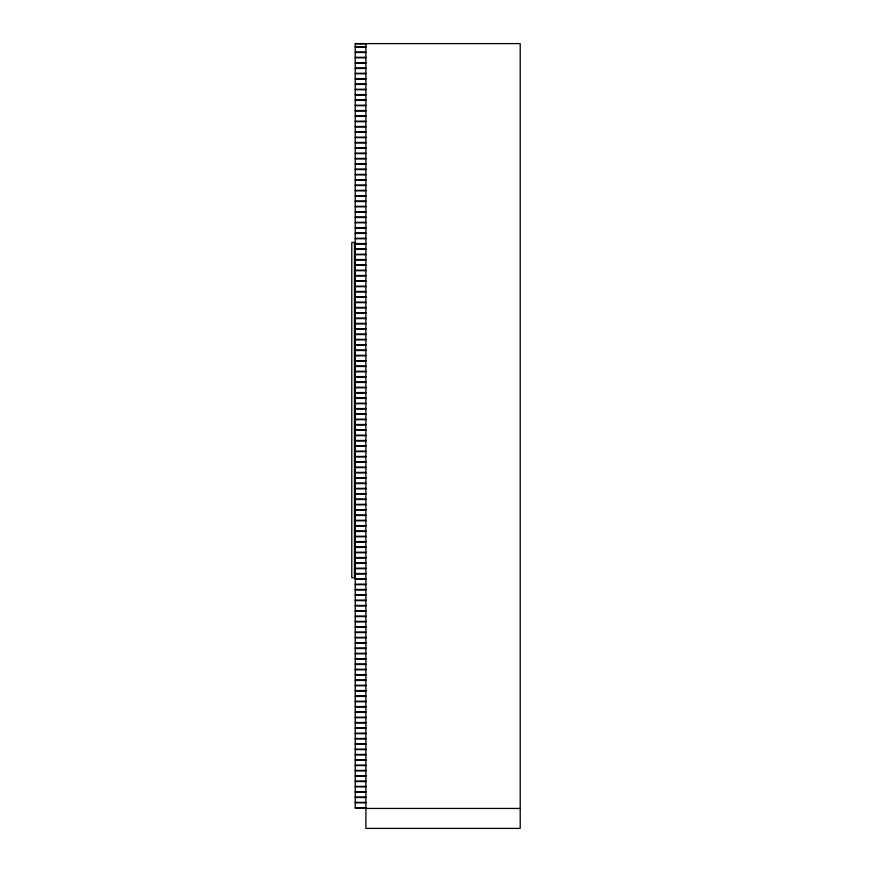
<?xml version="1.0" encoding="UTF-8"?>
<svg xmlns="http://www.w3.org/2000/svg" width="872" height="872" viewBox="0 0 872 872"><rect width="100%" height="100%" fill="white"/><g stroke="black" fill="none" stroke-linecap="round" stroke-linejoin="round"><path stroke-width="1.31" d="M355.253 43.862L365.891 43.862M355.253 46.663L365.891 46.663M355.253 47.197L365.891 47.197M355.253 51.982L365.891 51.982M355.253 52.516L365.891 52.516M355.253 57.301L365.891 57.301M355.253 57.835L365.891 57.835M355.253 62.631L365.891 62.631M355.253 63.155L365.891 63.155M355.253 67.951L365.891 67.951M355.253 68.485L365.891 68.485M355.253 73.27L365.891 73.27M355.253 73.804L365.891 73.804M355.253 78.589L365.891 78.589M355.253 79.123L365.891 79.123M355.253 83.908L365.891 83.908M355.253 84.442L365.891 84.442M355.253 89.238L365.891 89.238M355.253 89.772L365.891 89.772M355.253 94.558L365.891 94.558M355.253 95.092L365.891 95.092M355.253 99.877L365.891 99.877M355.253 100.411L365.891 100.411M355.253 105.196L365.891 105.196M355.253 105.73L365.891 105.73M355.253 110.526L365.891 110.526M355.253 111.049L365.891 111.049M355.253 115.845L365.891 115.845M355.253 116.379L365.891 116.379M355.253 121.164L365.891 121.164M355.253 121.699L365.891 121.699M355.253 126.484L365.891 126.484M355.253 127.018L365.891 127.018M355.253 131.803L365.891 131.803M355.253 132.337L365.891 132.337M355.253 137.133L365.891 137.133M355.253 137.656L365.891 137.656M355.253 142.452L365.891 142.452M355.253 142.986L365.891 142.986M355.253 147.771L365.891 147.771M355.253 148.305L365.891 148.305M355.253 153.09L365.891 153.09M355.253 153.625L365.891 153.625M355.253 158.421L365.891 158.421M355.253 158.944L365.891 158.944M355.253 163.74L365.891 163.74M355.253 164.274L365.891 164.274M355.253 169.059L365.891 169.059M355.253 169.593L365.891 169.593M355.253 174.378L365.891 174.378M355.253 174.912L365.891 174.912M355.253 179.697L365.891 179.697M355.253 180.232L365.891 180.232M355.253 185.028L365.891 185.028M355.253 185.551L365.891 185.551M355.253 190.347L365.891 190.347M355.253 190.881L365.891 190.881M355.253 195.666L365.891 195.666M355.253 196.2L365.891 196.2M355.253 200.985L365.891 200.985M355.253 201.519L365.891 201.519M355.253 206.304L365.891 206.304M355.253 206.838L365.891 206.838M355.253 211.634L365.891 211.634M355.253 212.169L365.891 212.169M355.253 216.954L365.891 216.954M355.253 217.488L365.891 217.488M355.253 222.273L365.891 222.273M355.253 222.807L365.891 222.807M355.253 227.592L365.891 227.592M355.253 228.126L365.891 228.126M355.253 232.922L365.891 232.922M355.253 233.445L365.891 233.445M355.253 238.241L365.891 238.241M355.253 238.775L365.891 238.775M355.253 243.561L365.891 243.561M355.253 244.095L365.891 244.095M355.253 248.88L365.891 248.88M355.253 249.414L365.891 249.414M355.253 254.199L365.891 254.199M355.253 254.733L365.891 254.733M355.253 259.529L365.891 259.529M355.253 260.052L365.891 260.052M355.253 264.848L365.891 264.848M355.253 265.382L365.891 265.382M355.253 270.167L365.891 270.167M355.253 270.702L365.891 270.702M355.253 275.487L365.891 275.487M355.253 276.021L365.891 276.021M355.253 280.817L365.891 280.817M355.253 281.34L365.891 281.34M355.253 286.136L365.891 286.136M355.253 286.67L365.891 286.67M355.253 291.455L365.891 291.455M355.253 291.989L365.891 291.989M355.253 296.774L365.891 296.774M355.253 297.308L365.891 297.308M355.253 302.094L365.891 302.094M355.253 302.628L365.891 302.628M355.253 307.424L365.891 307.424M355.253 307.947L365.891 307.947M355.253 312.743L365.891 312.743M355.253 313.277L365.891 313.277M355.253 318.062L365.891 318.062M355.253 318.596L365.891 318.596M355.253 323.381L365.891 323.381M355.253 323.915L365.891 323.915M355.253 328.7L365.891 328.7M355.253 329.235L365.891 329.235M355.253 334.031L365.891 334.031M355.253 334.554L365.891 334.554M355.253 339.35L365.891 339.35M355.253 339.884L365.891 339.884M355.253 344.669L365.891 344.669M355.253 345.203L365.891 345.203M355.253 349.988L365.891 349.988M355.253 350.522L365.891 350.522M355.253 355.318L365.891 355.318M355.253 355.841L365.891 355.841M355.253 360.637L365.891 360.637M355.253 361.172L365.891 361.172M355.253 365.957L365.891 365.957M355.253 366.491L365.891 366.491M355.253 371.276L365.891 371.276M355.253 371.81L365.891 371.81M355.253 376.595L365.891 376.595M355.253 377.129L365.891 377.129M355.253 381.925L365.891 381.925M355.253 382.448L365.891 382.448M355.253 387.244L365.891 387.244M355.253 387.778L365.891 387.778M355.253 392.563L365.891 392.563M355.253 393.098L365.891 393.098M355.253 397.883L365.891 397.883M355.253 398.417L365.891 398.417M355.253 403.202L365.891 403.202M355.253 403.736L365.891 403.736M355.253 408.532L365.891 408.532M355.253 409.066L365.891 409.066M355.253 413.851L365.891 413.851M355.253 414.385L365.891 414.385M355.253 419.17L365.891 419.17M355.253 419.705L365.891 419.705M355.253 424.49L365.891 424.49M355.253 425.024L365.891 425.024M355.253 429.82L365.891 429.82M355.253 430.343L365.891 430.343M355.253 435.139L365.891 435.139M355.253 435.673L365.891 435.673M355.253 440.458L365.891 440.458M355.253 440.992L365.891 440.992M355.253 445.777L365.891 445.777M355.253 446.311L365.891 446.311M355.253 451.097L365.891 451.097M355.253 451.631L365.891 451.631M355.253 456.427L365.891 456.427M355.253 456.95L365.891 456.95M355.253 461.746L365.891 461.746M355.253 462.28L365.891 462.28M355.253 467.065L365.891 467.065M355.253 467.599L365.891 467.599M355.253 472.384L365.891 472.384M355.253 472.918L365.891 472.918M355.253 477.714L365.891 477.714M355.253 478.238L365.891 478.238M355.253 483.034L365.891 483.034M355.253 483.568L365.891 483.568M355.253 488.353L365.891 488.353M355.253 488.887L365.891 488.887M355.253 493.672L365.891 493.672M355.253 494.206L365.891 494.206M355.253 498.991L365.891 498.991M355.253 499.525L365.891 499.525M355.253 504.321L365.891 504.321M355.253 504.844L365.891 504.844M355.253 509.64L365.891 509.64M355.253 510.175L365.891 510.175M355.253 514.96L365.891 514.96M355.253 515.494L365.891 515.494M355.253 520.279L365.891 520.279M355.253 520.813L365.891 520.813M355.253 525.598L365.891 525.598M355.253 526.132L365.891 526.132M355.253 530.928L365.891 530.928M355.253 531.462L365.891 531.462M355.253 536.247L365.891 536.247M355.253 536.781L365.891 536.781M355.253 541.567L365.891 541.567M355.253 542.101L365.891 542.101M355.253 546.886L365.891 546.886M355.253 547.42L365.891 547.42M355.253 552.216L365.891 552.216M355.253 552.739L365.891 552.739M355.253 557.535L365.891 557.535M355.253 558.069L365.891 558.069M355.253 562.854L365.891 562.854M355.253 563.388L365.891 563.388M355.253 568.173L365.891 568.173M355.253 568.708L365.891 568.708M355.253 573.493L365.891 573.493M355.253 574.027L365.891 574.027M355.253 578.823L365.891 578.823M355.253 579.346L365.891 579.346M355.253 584.142L365.891 584.142M355.253 584.676L365.891 584.676M355.253 589.461L365.891 589.461M355.253 589.995L365.891 589.995M355.253 594.78L365.891 594.78M355.253 595.314L365.891 595.314M355.253 600.11L365.891 600.11M355.253 600.634L365.891 600.634M355.253 605.43L365.891 605.43M355.253 605.964L365.891 605.964M355.253 610.749L365.891 610.749M355.253 611.283L365.891 611.283M355.253 616.068L365.891 616.068M355.253 616.602L365.891 616.602M355.253 621.387L365.891 621.387M355.253 621.921L365.891 621.921M355.253 626.717L365.891 626.717M355.253 627.241L365.891 627.241M355.253 632.037L365.891 632.037M355.253 632.571L365.891 632.571M355.253 637.356L365.891 637.356M355.253 637.89L365.891 637.89M355.253 642.675L365.891 642.675M355.253 643.209L365.891 643.209M355.253 647.994L365.891 647.994M355.253 648.528L365.891 648.528M355.253 653.324L365.891 653.324M355.253 653.847L365.891 653.847M355.253 658.643L365.891 658.643M355.253 659.178L365.891 659.178M355.253 663.963L365.891 663.963M355.253 664.497L365.891 664.497M355.253 669.282L365.891 669.282M355.253 669.816L365.891 669.816M355.253 674.612L365.891 674.612M355.253 675.135L365.891 675.135M355.253 679.931L365.891 679.931M355.253 680.465L365.891 680.465M355.253 685.25L365.891 685.25M355.253 685.784L365.891 685.784M355.253 690.569L365.891 690.569M355.253 691.104L365.891 691.104M355.253 695.889L365.891 695.889M355.253 696.423L365.891 696.423M355.253 701.219L365.891 701.219M355.253 701.742L365.891 701.742M355.253 706.538L365.891 706.538M355.253 707.072L365.891 707.072M355.253 711.857L365.891 711.857M355.253 712.391L365.891 712.391M355.253 717.176L365.891 717.176M355.253 717.711L365.891 717.711M355.253 722.496L365.891 722.496M355.253 723.03L365.891 723.03M355.253 727.826L365.891 727.826M355.253 728.36L365.891 728.36M355.253 733.145L365.891 733.145M355.253 733.679L365.891 733.679M355.253 738.464L365.891 738.464M355.253 738.998L365.891 738.998M355.253 743.783L365.891 743.783M355.253 744.317L365.891 744.317M355.253 749.113L365.891 749.113M355.253 749.637L365.891 749.637M355.253 754.433L365.891 754.433M355.253 754.967L365.891 754.967M355.253 759.752L365.891 759.752M355.253 760.286L365.891 760.286M355.253 765.071L365.891 765.071M355.253 765.605L365.891 765.605M355.253 770.39L365.891 770.39M355.253 770.924L365.891 770.924M355.253 775.72L365.891 775.72M355.253 776.244L365.891 776.244M355.253 781.039L365.891 781.039M355.253 781.574L365.891 781.574M355.253 786.359L365.891 786.359M355.253 786.893L365.891 786.893M355.253 791.678L365.891 791.678M355.253 792.212L365.891 792.212M355.253 797.008L365.891 797.008M355.253 797.531L365.891 797.531M355.253 802.327L365.891 802.327M355.253 802.861L365.891 802.861M355.253 807.646L365.891 807.646M365.891 808.181L355.253 808.181L355.253 43.6L520.202 43.6L520.202 828.4L365.891 828.4L365.891 43.6M365.891 808.442L520.202 808.442M354.457 242.492L351.798 242.492L351.798 577.755L354.457 577.755L354.457 242.492"/></g></svg>
